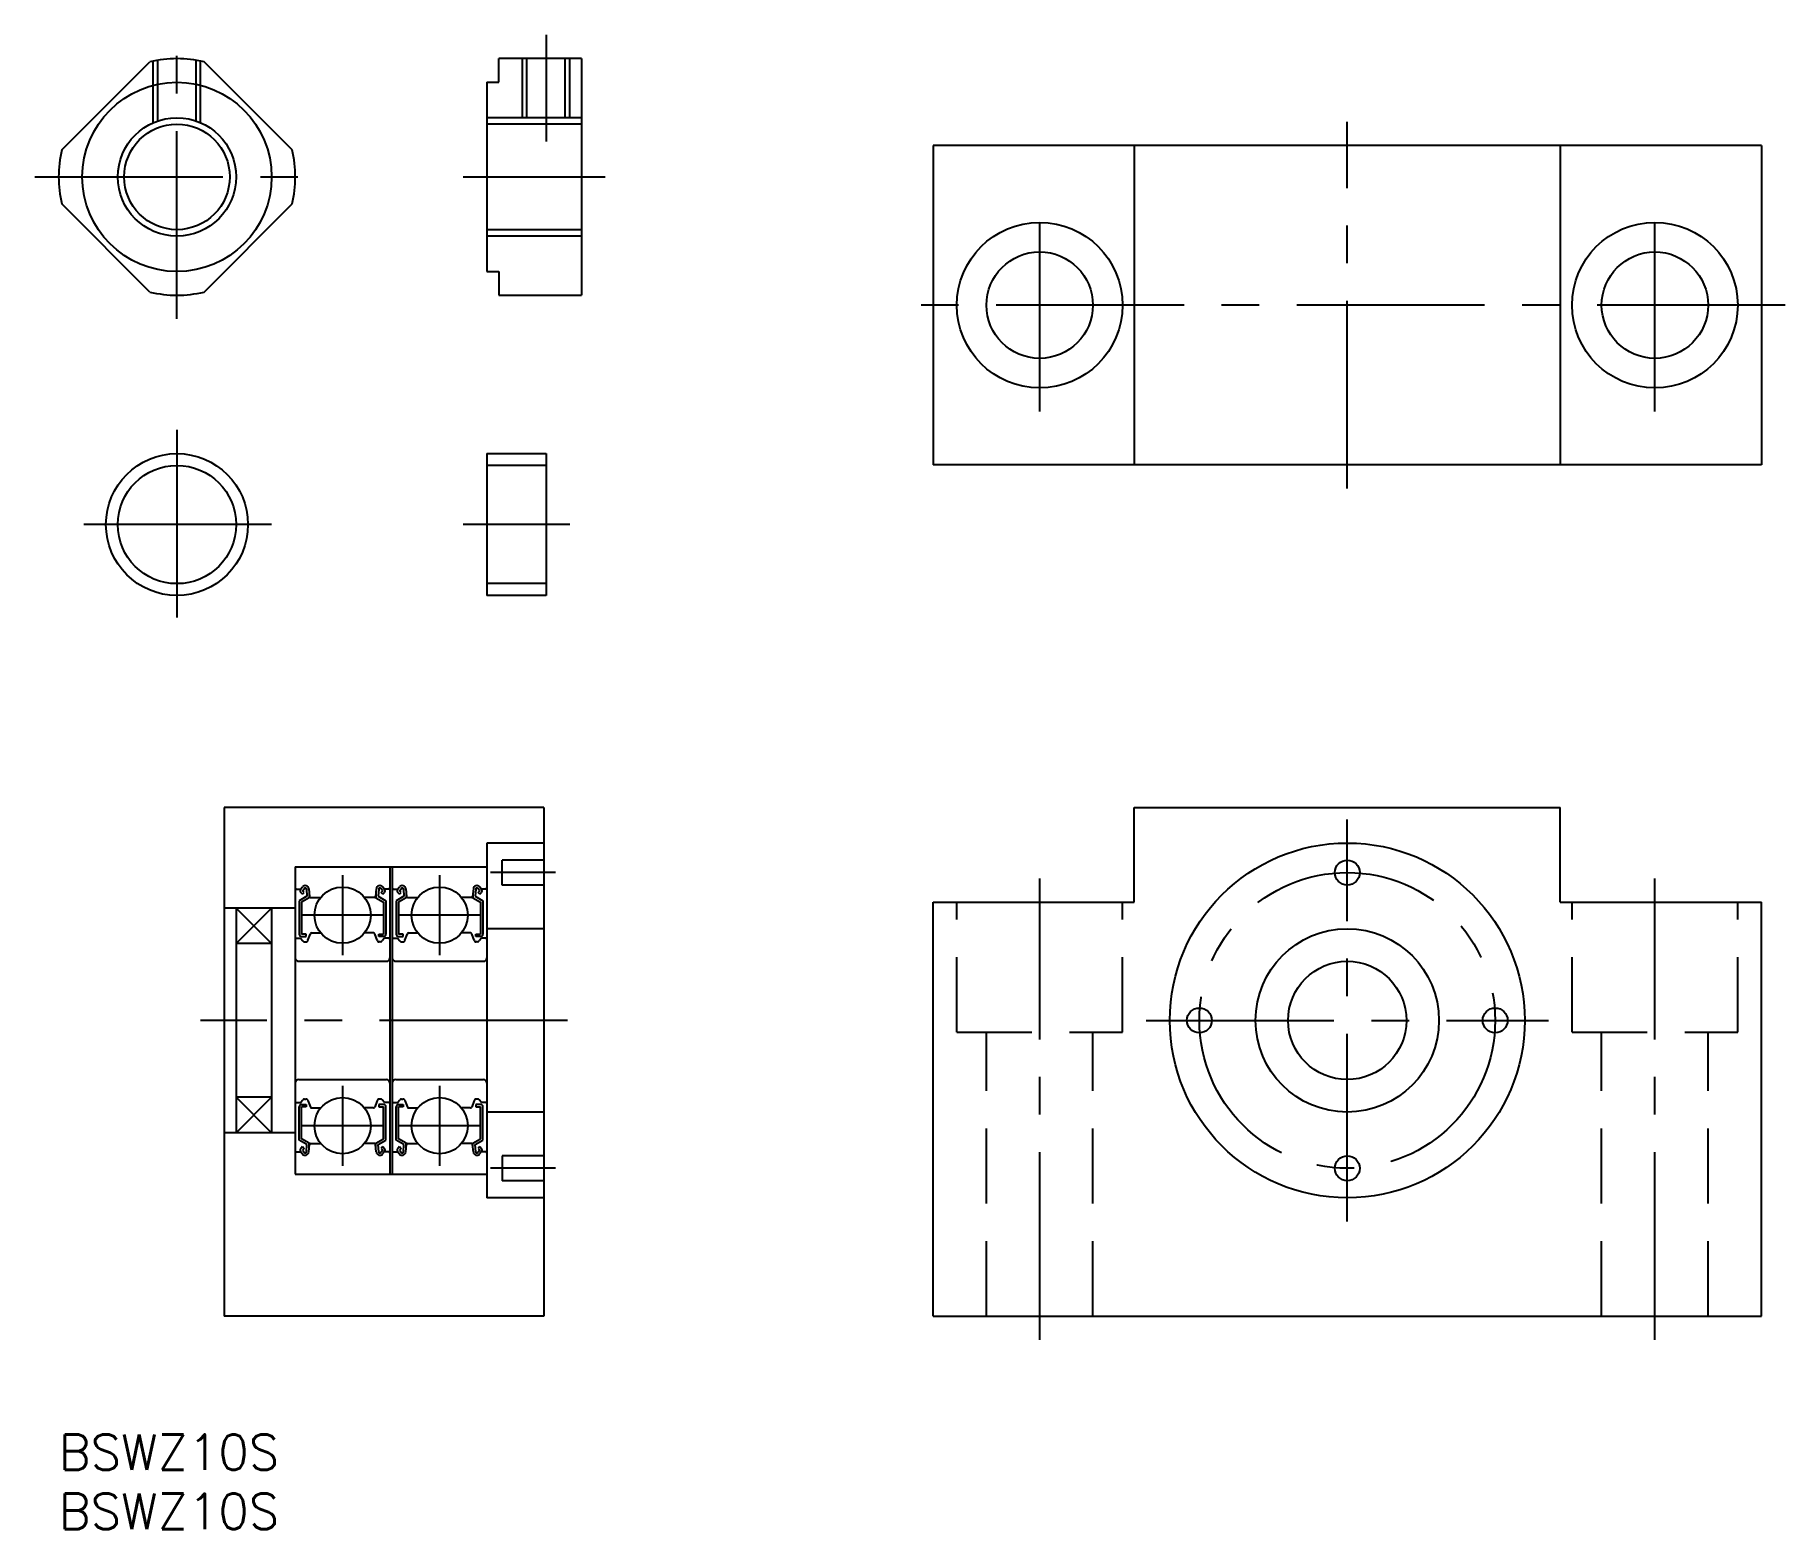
# Model space of a CAD drawing. Extents: x -2 to 146, y -8 to 118.
import ezdxf

# ---------------------------------------------------------------- set-up
doc = ezdxf.new("R2010")
doc.units = 0
doc.header["$LTSCALE"] = 0.5
doc.linetypes.add('CENTER', pattern=[50.8, 31.75, -6.35, 6.35, -6.35])
doc.linetypes.add('DASHED', pattern=[19.05, 12.7, -6.35])
for name, color, linetype in [('MSM_CENTER', 1, 'CENTER'), ('MSM_CONTINUOUS', 7, 'CONTINUOUS'), ('MSM_DASHED', 4, 'DASHED'), ('MSM_NARROW', 5, 'CONTINUOUS'), ('MSM_PART_NUMBER', 7, 'CONTINUOUS')]:
    doc.layers.add(name, color=color, linetype=linetype)
doc.styles.get("Standard").update_dxf_attribs({"font": 'txt.shx', "height": 1.5, "bigfont": 'bigfont.shx'})

# ---------------------------------------------------------------- blocks, each defined once
blk = doc.blocks.new('*U13')
at = {"layer": 'MSM_PART_NUMBER'}
blk.add_text('BSWZ10S', height=3, dxfattribs=at).set_placement((0, -3))
blk = doc.blocks.new('*U14')
at = {"layer": 'MSM_PART_NUMBER'}
blk.add_text('BSWZ10S', height=3, dxfattribs=at).set_placement((0, -8))

msp = doc.modelspace()

# ---------------------------------------------------------------- linework, layer by layer
at = {"layer": 'MSM_CENTER'}
for p, q in [((10, 94.32), (10, 118.32)), ((41.2, 118.32), (41.2, 109.32)), ((108.92, 79.98), (108.92, 110.98)), ((-2, 106.32), (22, 106.32)), ((34.2, 106.32), (46.2, 106.32)), ((82.92, 86.48), (82.92, 104.48)), ((134.92, 86.48), (134.92, 104.48)), ((145.92, 95.48), (71.92, 95.48)), ((10, 84.93), (10, 68.93)), ((18, 76.93), (2, 76.93)), ((43.2, 76.93), (34.2, 76.93)), ((108.92, 18), (108.92, 52)), ((42, 47.5), (36.5, 47.5)), ((24, 47.28), (24, 40.52)), ((32.2, 47.28), (32.2, 40.52)), ((82.92, 8), (82.92, 47)), ((134.92, 8), (134.92, 47)), ((27.38, 43.9), (20.61, 43.9)), ((35.58, 43.9), (28.81, 43.9)), ((43, 35), (12, 35)), ((91.92, 35), (125.92, 35)), ((24, 29.48), (24, 22.72)), ((32.2, 29.48), (32.2, 22.72)), ((27.38, 26.1), (20.61, 26.1)), ((35.58, 26.1), (28.81, 26.1)), ((42, 22.5), (36.5, 22.5))]:
    msp.add_line(p, q, dxfattribs=at)
msp.add_circle((108.92, 35), 12.5, dxfattribs=at)
at = {"layer": 'MSM_CONTINUOUS'}
for p, q in [((0.26, 108.61), (7.71, 116.06)), ((19.74, 108.61), (12.29, 116.06)), ((37.2, 114.32), (37.2, 116.32)), ((44.2, 116.32), (37.2, 116.32)), ((39.57, 111.32), (39.57, 116.32)), ((42.82, 111.32), (42.82, 116.32)), ((44.2, 116.32), (44.2, 96.32)), ((36.2, 114.32), (36.2, 98.32)), ((36.2, 114.32), (37.2, 114.32)), ((44.2, 110.78), (36.2, 110.78)), ((73.92, 108.98), (73.92, 81.98)), ((143.92, 108.98), (73.92, 108.98)), ((90.92, 108.98), (90.92, 81.98)), ((126.92, 108.98), (126.92, 81.98)), ((143.92, 108.98), (143.92, 81.98)), ((7.71, 96.59), (0.26, 104.04)), ((12.29, 96.59), (19.74, 104.04)), ((44.2, 101.86), (36.2, 101.86)), ((36.2, 98.32), (37.2, 98.32)), ((37.2, 98.32), (37.2, 96.32)), ((37.2, 96.32), (44.2, 96.32)), ((36.2, 82.93), (36.2, 70.93)), ((36.2, 82.93), (41.2, 82.93)), ((41.2, 82.93), (41.2, 70.93)), ((41.2, 81.93), (36.2, 81.93)), ((143.92, 81.98), (73.92, 81.98)), ((41.2, 71.93), (36.2, 71.93)), ((41.2, 70.93), (36.2, 70.93)), ((14, 53), (14, 10)), ((41, 53), (14, 53)), ((41, 53), (41, 10)), ((90.92, 45), (90.92, 53)), ((90.92, 53), (126.92, 53)), ((126.92, 45), (126.92, 53)), ((36.2, 50), (36.2, 20)), ((41, 50), (36.2, 50)), ((20, 48), (20, 22)), ((20, 48), (36.2, 48)), ((28, 48), (28, 22)), ((28.2, 48), (28.2, 22)), ((41, 48.55), (37.5, 48.55)), ((37.5, 46.45), (37.5, 48.55)), ((20.1, 46.1), (20.46, 46.1)), ((20.44, 46.09), (20.61, 46.29)), ((20.6, 45.96), (20.77, 46.16)), ((20.74, 45.82), (20.6, 45.96)), ((20.94, 46.1), (20.98, 45.5)), ((21.14, 46.12), (21.2, 45.49)), ((26.85, 46.12), (26.79, 45.49)), ((27.05, 46.1), (27.01, 45.5)), ((27.39, 45.96), (27.22, 46.16)), ((27.25, 45.82), (27.39, 45.96)), ((27.55, 46.09), (27.38, 46.29)), ((27.9, 46.1), (27.54, 46.1)), ((28.3, 46.1), (28.66, 46.1)), ((28.64, 46.09), (28.81, 46.29)), ((28.8, 45.96), (28.97, 46.16)), ((28.94, 45.82), (28.8, 45.96)), ((29.14, 46.1), (29.18, 45.5)), ((29.34, 46.12), (29.4, 45.49)), ((35.05, 46.12), (34.99, 45.49)), ((35.25, 46.1), (35.21, 45.5)), ((35.59, 45.96), (35.42, 46.16)), ((35.45, 45.82), (35.59, 45.96)), ((35.75, 46.09), (35.58, 46.29)), ((36.1, 46.1), (35.74, 46.1)), ((41, 46.45), (37.5, 46.45)), ((20, 44.5), (14, 44.5)), ((15, 44.5), (15, 25.5)), ((18, 44.5), (18, 25.5)), ((20.98, 45.5), (20.33, 45.12)), ((20.33, 45.12), (20.33, 42.3)), ((20.6, 45.67), (20.46, 45.82)), ((21.18, 45.38), (20.53, 45.01)), ((20.53, 45.01), (20.53, 42.3)), ((20.6, 45.67), (20.74, 45.82)), ((21.18, 45.75), (21.18, 45.38)), ((21.3, 45.4), (22.15, 45.4)), ((26.69, 45.4), (25.84, 45.4)), ((26.81, 45.75), (26.81, 45.38)), ((26.81, 45.38), (27.46, 45.01)), ((27.01, 45.5), (27.66, 45.12)), ((27.39, 45.67), (27.25, 45.82)), ((27.39, 45.67), (27.53, 45.82)), ((27.46, 45.01), (27.46, 42.3)), ((27.66, 45.12), (27.66, 42.3)), ((29.18, 45.5), (28.53, 45.12)), ((28.53, 45.12), (28.53, 42.3)), ((28.8, 45.67), (28.66, 45.82)), ((29.38, 45.38), (28.73, 45.01)), ((28.73, 45.01), (28.73, 42.3)), ((28.8, 45.67), (28.94, 45.82)), ((29.38, 45.75), (29.38, 45.38)), ((29.5, 45.4), (30.35, 45.4)), ((34.89, 45.4), (34.04, 45.4)), ((35.01, 45.75), (35.01, 45.38)), ((35.01, 45.38), (35.66, 45.01)), ((35.21, 45.5), (35.86, 45.12)), ((35.59, 45.67), (35.45, 45.82)), ((35.59, 45.67), (35.73, 45.82)), ((35.66, 45.01), (35.66, 42.3)), ((35.86, 45.12), (35.86, 42.3)), ((73.92, 10), (73.92, 45)), ((73.92, 45), (90.92, 45)), ((126.92, 45), (143.92, 45)), ((143.92, 10), (143.92, 45)), ((18, 41.5), (15, 41.5)), ((20.1, 41.95), (20.45, 41.95)), ((20.45, 41.95), (20.64, 41.72)), ((20.93, 42.3), (20.53, 42.3)), ((20.53, 42.1), (20.93, 42.1)), ((20.79, 41.65), (20.89, 41.65)), ((20.93, 42.1), (20.93, 42.3)), ((21.07, 41.78), (21.28, 42.33)), ((21.37, 42.4), (22.15, 42.4)), ((26.62, 42.4), (25.84, 42.4)), ((26.92, 41.78), (26.72, 42.33)), ((27.06, 42.1), (27.06, 42.3)), ((27.06, 42.3), (27.46, 42.3)), ((27.46, 42.1), (27.06, 42.1)), ((27.2, 41.65), (27.1, 41.65)), ((27.55, 41.95), (27.35, 41.72)), ((27.9, 41.95), (27.55, 41.95)), ((28.3, 41.95), (28.65, 41.95)), ((28.65, 41.95), (28.84, 41.72)), ((29.13, 42.3), (28.73, 42.3)), ((28.73, 42.1), (29.13, 42.1)), ((28.99, 41.65), (29.09, 41.65)), ((29.13, 42.1), (29.13, 42.3)), ((29.27, 41.78), (29.48, 42.33)), ((29.57, 42.4), (30.35, 42.4)), ((34.82, 42.4), (34.04, 42.4)), ((35.12, 41.78), (34.92, 42.33)), ((35.26, 42.1), (35.26, 42.3)), ((35.26, 42.3), (35.66, 42.3)), ((35.66, 42.1), (35.26, 42.1)), ((35.4, 41.65), (35.3, 41.65)), ((35.75, 41.95), (35.55, 41.72)), ((36.1, 41.95), (35.75, 41.95)), ((41, 42.75), (36.2, 42.75)), ((20.3, 40), (27.7, 40)), ((28.5, 40), (35.9, 40)), ((20.3, 30), (27.7, 30)), ((28.5, 30), (35.9, 30)), ((18, 28.5), (15, 28.5)), ((20.45, 28.05), (20.64, 28.28)), ((20.79, 28.35), (20.89, 28.35)), ((21.07, 28.22), (21.28, 27.67)), ((26.92, 28.22), (26.72, 27.67)), ((27.2, 28.35), (27.1, 28.35)), ((27.55, 28.05), (27.35, 28.28)), ((28.65, 28.05), (28.84, 28.28)), ((28.99, 28.35), (29.09, 28.35)), ((29.27, 28.22), (29.48, 27.67)), ((35.12, 28.22), (34.92, 27.67)), ((35.4, 28.35), (35.3, 28.35)), ((35.75, 28.05), (35.55, 28.28)), ((20.1, 28.05), (20.45, 28.05)), ((20.33, 24.87), (20.33, 27.7)), ((20.53, 27.9), (20.93, 27.9)), ((20.53, 24.99), (20.53, 27.7)), ((20.93, 27.7), (20.53, 27.7)), ((20.93, 27.9), (20.93, 27.7)), ((21.37, 27.6), (22.15, 27.6)), ((26.62, 27.6), (25.84, 27.6)), ((27.06, 27.9), (27.06, 27.7)), ((27.46, 27.9), (27.06, 27.9)), ((27.06, 27.7), (27.46, 27.7)), ((27.46, 24.99), (27.46, 27.7)), ((27.9, 28.05), (27.55, 28.05)), ((27.66, 24.87), (27.66, 27.7)), ((28.3, 28.05), (28.65, 28.05)), ((28.53, 24.87), (28.53, 27.7)), ((28.73, 27.9), (29.13, 27.9)), ((28.73, 24.99), (28.73, 27.7)), ((29.13, 27.7), (28.73, 27.7)), ((29.13, 27.9), (29.13, 27.7)), ((29.57, 27.6), (30.35, 27.6)), ((34.82, 27.6), (34.04, 27.6)), ((35.26, 27.9), (35.26, 27.7)), ((35.66, 27.9), (35.26, 27.9)), ((35.26, 27.7), (35.66, 27.7)), ((35.66, 24.99), (35.66, 27.7)), ((36.1, 28.05), (35.75, 28.05)), ((35.86, 24.87), (35.86, 27.7)), ((41, 27.25), (36.2, 27.25)), ((20, 25.5), (14, 25.5)), ((20.1, 23.9), (20.46, 23.9)), ((20.98, 24.5), (20.33, 24.87)), ((20.44, 23.91), (20.61, 23.71)), ((20.6, 24.33), (20.46, 24.18)), ((21.18, 24.62), (20.53, 24.99)), ((20.6, 24.33), (20.74, 24.18)), ((20.74, 24.18), (20.6, 24.04)), ((20.6, 24.04), (20.77, 23.84)), ((20.94, 23.9), (20.98, 24.5)), ((21.14, 23.88), (21.2, 24.51)), ((21.18, 24.25), (21.18, 24.62)), ((21.3, 24.6), (22.15, 24.6)), ((26.69, 24.6), (25.84, 24.6)), ((26.85, 23.88), (26.79, 24.51)), ((26.81, 24.62), (27.46, 24.99)), ((26.81, 24.25), (26.81, 24.62)), ((27.01, 24.5), (27.66, 24.87)), ((27.05, 23.9), (27.01, 24.5)), ((27.39, 24.04), (27.22, 23.84)), ((27.39, 24.33), (27.25, 24.18)), ((27.25, 24.18), (27.39, 24.04)), ((27.55, 23.91), (27.38, 23.71)), ((27.39, 24.33), (27.53, 24.18)), ((27.9, 23.9), (27.54, 23.9)), ((28.3, 23.9), (28.66, 23.9)), ((29.18, 24.5), (28.53, 24.87)), ((28.64, 23.91), (28.81, 23.71)), ((28.8, 24.33), (28.66, 24.18)), ((29.38, 24.62), (28.73, 24.99)), ((28.8, 24.33), (28.94, 24.18)), ((28.94, 24.18), (28.8, 24.04)), ((28.8, 24.04), (28.97, 23.84)), ((29.14, 23.9), (29.18, 24.5)), ((29.34, 23.88), (29.4, 24.51)), ((29.38, 24.25), (29.38, 24.62)), ((29.5, 24.6), (30.35, 24.6)), ((34.89, 24.6), (34.04, 24.6)), ((35.05, 23.88), (34.99, 24.51)), ((35.01, 24.62), (35.66, 24.99)), ((35.01, 24.25), (35.01, 24.62)), ((35.21, 24.5), (35.86, 24.87)), ((35.25, 23.9), (35.21, 24.5)), ((35.59, 24.04), (35.42, 23.84)), ((35.59, 24.33), (35.45, 24.18)), ((35.45, 24.18), (35.59, 24.04)), ((35.75, 23.91), (35.58, 23.71)), ((35.59, 24.33), (35.73, 24.18)), ((36.1, 23.9), (35.74, 23.9)), ((41, 23.55), (37.5, 23.55)), ((37.5, 23.55), (37.5, 21.45)), ((20, 22), (36.2, 22)), ((41, 21.45), (37.5, 21.45)), ((41, 20), (36.2, 20)), ((41, 10), (14, 10)), ((73.92, 10), (143.92, 10))]:
    msp.add_line(p, q, dxfattribs=at)
for centre, radius in [((10, 106.32), 8), ((10, 106.32), 4.46), ((82.92, 95.48), 7), ((134.92, 95.48), 7), ((82.92, 95.48), 4.5), ((134.92, 95.48), 4.5), ((10, 76.93), 6), ((10, 76.93), 5), ((108.92, 35), 15), ((108.92, 47.5), 1.05), ((24, 43.9), 2.38), ((32.2, 43.9), 2.38), ((108.92, 35), 7.75), ((108.92, 35), 5), ((96.42, 35), 1.05), ((121.42, 35), 1.05), ((24, 26.1), 2.38), ((32.2, 26.1), 2.38), ((108.92, 22.5), 1.05)]:
    msp.add_circle(centre, radius, dxfattribs=at)
for centre, radius, start, end in [((10, 106.32), 10, 76.7883, 103.2117), ((10, 106.32), 10, 166.7883, 193.2117), ((10, 106.32), 10, 346.7883, 13.2117), ((10, 106.32), 10, 256.7883, 283.2117), ((20.1, 46.2), 0.1, 180, 270), ((20.6, 45.96), 0.2, 140.137, 225.002), ((20.84, 46.1), 0.3, 4.9354, 140.137), ((20.84, 46.1), 0.1, 3.1017, 139.9503), ((27.15, 46.1), 0.3, 39.863, 175.0646), ((27.15, 46.1), 0.1, 40.0497, 176.8983), ((27.39, 45.96), 0.2, 314.998, 39.863), ((27.9, 46.2), 0.1, 270, 0), ((28.3, 46.2), 0.1, 180, 270), ((28.8, 45.96), 0.2, 140.137, 225.002), ((29.04, 46.1), 0.3, 4.9354, 140.137), ((29.04, 46.1), 0.1, 3.1017, 139.9503), ((35.35, 46.1), 0.3, 39.863, 175.0646), ((35.35, 46.1), 0.1, 40.0497, 176.8983), ((35.59, 45.96), 0.2, 314.998, 39.863), ((36.1, 46.2), 0.1, 270, 0), ((21.3, 45.5), 0.1, 184.9354, 270), ((26.69, 45.5), 0.1, 270, 355.0646), ((29.5, 45.5), 0.1, 184.9354, 270), ((34.89, 45.5), 0.1, 270, 355.0646), ((20.1, 41.85), 0.1, 90, 180.8103), ((20.53, 42.3), 0.2, 180, 270), ((20.79, 41.85), 0.2, 219.9762, 270), ((20.89, 41.85), 0.2, 270, 339.9916), ((21.37, 42.3), 0.1, 90, 159.9916), ((26.62, 42.3), 0.1, 20.0084, 90), ((27.1, 41.85), 0.2, 200.0084, 270), ((27.2, 41.85), 0.2, 270, 320.0238), ((27.46, 42.3), 0.2, 270, 0), ((27.9, 41.85), 0.1, 359.1897, 90), ((28.3, 41.85), 0.1, 90, 180.8103), ((28.73, 42.3), 0.2, 180, 270), ((28.99, 41.85), 0.2, 219.9762, 270), ((29.09, 41.85), 0.2, 270, 339.9916), ((29.57, 42.3), 0.1, 90, 159.9916), ((34.82, 42.3), 0.1, 20.0084, 90), ((35.3, 41.85), 0.2, 200.0084, 270), ((35.4, 41.85), 0.2, 270, 320.0238), ((35.66, 42.3), 0.2, 270, 0), ((36.1, 41.85), 0.1, 359.1897, 90), ((20.3, 40.3), 0.3, 180, 270), ((27.7, 40.3), 0.3, 270, 0), ((28.5, 40.3), 0.3, 180, 270), ((35.9, 40.3), 0.3, 270, 0), ((20.3, 29.7), 0.3, 90, 180), ((27.7, 29.7), 0.3, 0, 90), ((28.5, 29.7), 0.3, 90, 180), ((35.9, 29.7), 0.3, 0, 90), ((20.1, 28.15), 0.1, 179.1897, 270), ((20.79, 28.15), 0.2, 90, 140.0238), ((20.89, 28.15), 0.2, 20.0084, 90), ((27.1, 28.15), 0.2, 90, 159.9916), ((27.2, 28.15), 0.2, 39.9762, 90), ((27.9, 28.15), 0.1, 270, 0.8103), ((28.3, 28.15), 0.1, 179.1897, 270), ((28.99, 28.15), 0.2, 90, 140.0238), ((29.09, 28.15), 0.2, 20.0084, 90), ((35.3, 28.15), 0.2, 90, 159.9916), ((35.4, 28.15), 0.2, 39.9762, 90), ((36.1, 28.15), 0.1, 270, 0.8103), ((20.53, 27.7), 0.2, 90, 180), ((21.37, 27.7), 0.1, 200.0084, 270), ((26.62, 27.7), 0.1, 270, 339.9916), ((27.46, 27.7), 0.2, 0, 90), ((28.73, 27.7), 0.2, 90, 180), ((29.57, 27.7), 0.1, 200.0084, 270), ((34.82, 27.7), 0.1, 270, 339.9916), ((35.66, 27.7), 0.2, 0, 90), ((20.1, 23.8), 0.1, 90, 180), ((20.6, 24.04), 0.2, 134.998, 219.863), ((20.84, 23.9), 0.3, 219.863, 355.0646), ((20.84, 23.9), 0.1, 220.0497, 356.8983), ((21.3, 24.5), 0.1, 90, 175.0646), ((26.69, 24.5), 0.1, 4.9354, 90), ((27.15, 23.9), 0.3, 184.9354, 320.137), ((27.15, 23.9), 0.1, 183.1017, 319.9503), ((27.39, 24.04), 0.2, 320.137, 45.002), ((27.9, 23.8), 0.1, 0, 90), ((28.3, 23.8), 0.1, 90, 180), ((28.8, 24.04), 0.2, 134.998, 219.863), ((29.04, 23.9), 0.3, 219.863, 355.0646), ((29.04, 23.9), 0.1, 220.0497, 356.8983), ((29.5, 24.5), 0.1, 90, 175.0646), ((34.89, 24.5), 0.1, 4.9354, 90), ((35.35, 23.9), 0.3, 184.9354, 320.137), ((35.35, 23.9), 0.1, 183.1017, 319.9503), ((35.59, 24.04), 0.2, 320.137, 45.002), ((36.1, 23.8), 0.1, 0, 90)]:
    msp.add_arc(centre, radius, start, end, dxfattribs=at)
at = {"layer": 'MSM_DASHED'}
for p, q in [((8, 110.9), (8, 116.12)), ((8.38, 111.05), (8.38, 116.19)), ((11.62, 111.05), (11.62, 116.19)), ((12, 110.9), (12, 116.12)), ((75.92, 34), (75.92, 45)), ((89.92, 34), (89.92, 45)), ((127.92, 34), (127.92, 45)), ((141.92, 34), (141.92, 45)), ((75.92, 34), (89.92, 34)), ((78.42, 10), (78.42, 34)), ((87.42, 10), (87.42, 34)), ((127.92, 34), (141.92, 34)), ((130.42, 10), (130.42, 34)), ((139.42, 10), (139.42, 34))]:
    msp.add_line(p, q, dxfattribs=at)
at = {"layer": 'MSM_NARROW'}
for p, q in [((39.2, 111.32), (39.2, 116.32)), ((43.2, 111.32), (43.2, 116.32)), ((44.2, 111.32), (36.2, 111.32)), ((44.2, 101.32), (36.2, 101.32)), ((15, 44.5), (18, 41.5)), ((18, 44.5), (15, 41.5)), ((15, 25.5), (18, 28.5)), ((18, 25.5), (15, 28.5))]:
    msp.add_line(p, q, dxfattribs=at)
msp.add_circle((10, 106.32), 5, dxfattribs=at)

# ---------------------------------------------------------------- block references
at = {"layer": 'MSM_CONTINUOUS'}
for name in ['*U13', '*U14']:
    msp.add_blockref(name, (0, 0), dxfattribs=at)

doc.saveas('drawing.dxf')
